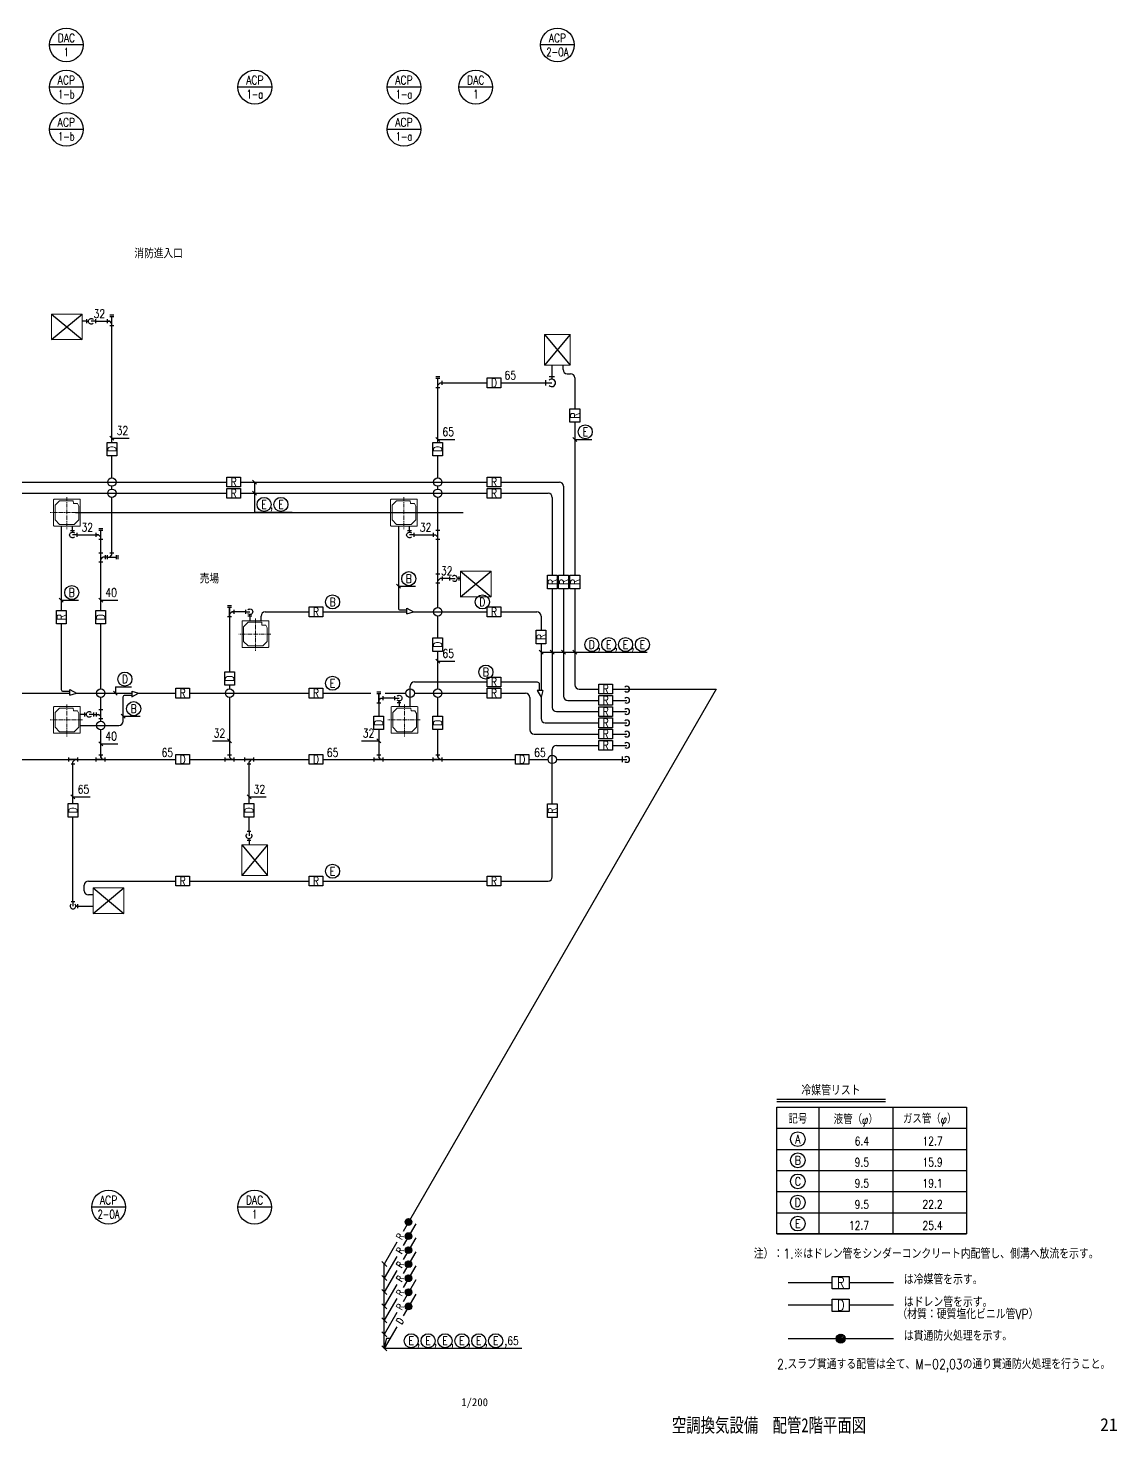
# Model space of a CAD drawing. Header units: millimetres. Extents: x -150 to 175142, y -150 to 51725.
# Drawn here: x 136440 to 175142, y 1745 to 51725 of the extents above; entities that cross this region are included whole.
import ezdxf
from ezdxf.enums import TextEntityAlignment as Align

# ---------------------------------------------------------------- set-up
doc = ezdxf.new("R2010")
doc.units = ezdxf.units.MM
doc.header["$LTSCALE"] = 0.2
doc.linetypes.add('CENTER2', pattern=[1.125, 0.75, -0.125, 0.125, -0.125])
doc.layers.get('Defpoints').update_dxf_attribs({"color": 5})
for name, color, linetype in [('10機器､器具', 2, 'Continuous'), ('1_機器番号', 3, 'Continuous'), ('35R（冷媒管）', 4, 'Continuous'), ('36D（ドレン管）', 6, 'Continuous'), ('91引出線､表', 7, 'Continuous'), ('92設備記述', 3, 'Continuous'), ('A_室名', 8, 'Continuous'), ('枠内記述', 3, 'Continuous')]:
    doc.layers.add(name, color=color, linetype=linetype)
doc.layers.add('hojo', color=165, linetype='Continuous', plot=False)
doc.styles.add('ROMANS', font='romans.shx', dxfattribs={"bigfont": 'bigfont.shx'})
doc.styles.get("Standard").update_dxf_attribs({"font": 'simplex.shx', "width": 0.8, "bigfont": 'extfont2.shx'})
doc.styles.add('ゴシック', font='MS Gothic.ttf', dxfattribs={"height": 4})

# ---------------------------------------------------------------- blocks, each defined once
blk = doc.blocks.new('天カセ全周_2.8-9.0kW')
at = {"linetype": 'Continuous', "lineweight": 20}
for p, q in [((0, 20), (0, 930)), ((930, 950), (20, 950)), ((55, 736), (214, 895)), ((55, 214), (55, 736)), ((698, 895), (214, 895)), ((708, 797), (698, 895)), ((845, 797), (708, 797)), ((895, 703), (845, 797)), ((895, 214), (895, 703)), ((950, 20), (950, 930)), ((930, 0), (20, 0)), ((75, 475), (35, 475)), ((55, 495), (55, 455)), ((214, 55), (55, 214)), ((736, 55), (214, 55)), ((895, 214), (736, 55))]:
    blk.add_line(p, q, dxfattribs=at)
for centre, start, end in [((20, 930), 90, 180), ((930, 930), 0, 90), ((20, 20), 180, 270), ((930, 20), 270, 0)]:
    blk.add_arc(centre, 20, start, end, dxfattribs=at)
at = {"layer": 'Defpoints', "linetype": 'CENTER2', "lineweight": 9, "ltscale": 1000}
for p, q in [((475, 1027.682024), (475, -117.634942)), ((1027.682024, 475), (-117.634942, 475))]:
    blk.add_line(p, q, dxfattribs=at)
blk = doc.blocks.new('空調機（ACP）')
at = {"color": 0, "lineweight": 20}
blk.add_lwpolyline([(-455, 455), (455, 455), (455, -455), (-455, -455)], close=True, dxfattribs=at)
blk = doc.blocks.new('P3')
at = {"color": 0, "linetype": 'ByBlock', "lineweight": -2}
blk.add_line((108, 0), (0, 0), dxfattribs=at)
at = {"color": 2, "linetype": 'ByBlock', "lineweight": 30}
blk.add_line((108, 47), (108, -47), dxfattribs=at)
blk.add_arc((0, 0), 67.3, 44.999, 315.001, dxfattribs=at)
blk = doc.blocks.new('P3-1')
at = {"color": 2, "linetype": 'ByBlock', "lineweight": 30}
blk.add_line((0, -47), (0, 47), dxfattribs=at)
at = {"color": 0, "linetype": 'ByBlock', "lineweight": -2}
blk.add_line((0, 0), (40, 0), dxfattribs=at)
blk = doc.blocks.new('P1')
at = {"color": 2, "linetype": 'ByBlock', "lineweight": 30}
for p, q in [((-148, 47), (-148, -47)), ((-108, 47), (-108, -47)), ((108, 47), (108, -47)), ((47, -108), (-47, -108))]:
    blk.add_line(p, q, dxfattribs=at)
at = {"color": 0, "linetype": 'ByBlock', "lineweight": -2}
for p, q in [((108, 0), (-108, 0)), ((54, 0), (0, -54)), ((0, -54), (0, -108))]:
    blk.add_line(p, q, dxfattribs=at)
blk = doc.blocks.new('P2')
at = {"color": 2, "linetype": 'ByBlock', "lineweight": 30}
for p, q in [((-108, 47), (-108, -47)), ((108, 47), (108, -47)), ((-47, -108), (47, -108))]:
    blk.add_line(p, q, dxfattribs=at)
at = {"color": 0, "linetype": 'ByBlock', "lineweight": -2}
for p, q in [((108, 0), (-108, 0)), ((54, 0), (0, -54)), ((0, -108), (0, -54))]:
    blk.add_line(p, q, dxfattribs=at)
blk = doc.blocks.new('R分岐')
at = {"color": 0, "linetype": 'ByBlock', "lineweight": -2}
for p, q in [((-360, 0), (-158, 0)), ((-315, 45), (-158, 45)), ((-158, -45), (-158, 90)), ((-158, 90), (0, 0)), ((-158, -45), (0, 0))]:
    blk.add_line(p, q, dxfattribs=at)
blk.add_arc((-315, 90), 45, 180, 270, dxfattribs=at)
blk = doc.blocks.new('R')
at = {"layer": 'hojo'}
blk.add_lwpolyline([(-200, 145), (200, 145), (200, -145), (-200, -145)], close=True, dxfattribs=at)
at = {"layer": '35R（冷媒管）', "color": 3, "width": 0.8}
blk.add_text('R', height=250, dxfattribs=at).set_placement((0, -126), align=Align.CENTER)
blk = doc.blocks.new('D')
at = {"layer": 'hojo'}
blk.add_lwpolyline([(-200, 145), (200, 145), (200, -145), (-200, -145)], close=True, dxfattribs=at)
at = {"layer": '36D（ドレン管）', "color": 3, "width": 0.8}
blk.add_text('D', height=250, dxfattribs=at).set_placement((0, -123), align=Align.CENTER)
blk = doc.blocks.new('火災感知用ヘッド')
at = {"layer": '10機器､器具'}
for p, q in [((-79.0528, -12.2071), (12.207, 79.0527)), ((-78.1739, 16.9922), (-16.9922, 78.1738)), ((-72.461, -33.8868), (33.8867, 72.4609)), ((-61.4746, -51.1719), (51.1718, 61.4746)), ((-46.8506, -64.8438), (64.8437, 46.8506)), ((-28.4912, -74.7559), (74.7558, 28.4912)), ((-5.2735, -79.834), (79.834, 5.2734)), ((27.832, -75), (75, -27.8321))]:
    blk.add_line(p, q, dxfattribs=at)
blk.add_circle((0, 0), 80, dxfattribs=at)

msp = doc.modelspace()

# ---------------------------------------------------------------- linework, layer by layer
at = {"layer": '10機器､器具'}
for p, q in [((137274, 40649), (138366, 41559)), ((137274, 41559), (138366, 40649)), ((154800, 40829), (155710, 39737)), ((155710, 40829), (154800, 39737)), ((151806, 31509), (152898, 32419)), ((151806, 32419), (152898, 31509)), ((144034, 22687), (144944, 21595)), ((144944, 22687), (144034, 21595)), ((138753, 20250), (139845, 21160)), ((138753, 21160), (139845, 20250))]:
    msp.add_line(p, q, dxfattribs=at)
at = {"layer": '1_機器番号'}
for p, q in [((138400, 51125), (137200, 51125)), ((155855, 51125), (154655, 51125)), ((138400, 49625), (137200, 49625)), ((145100, 49625), (143900, 49625)), ((150400, 49625), (149200, 49625)), ((152952, 49625), (151752, 49625)), ((138400, 48125), (137200, 48125)), ((150400, 48125), (149200, 48125)), ((139900, 9806), (138700, 9806)), ((145089, 9806), (143889, 9806))]:
    msp.add_line(p, q, dxfattribs=at)
for centre in [(137800, 51125), (155255, 51125), (137800, 49625), (144500, 49625), (149800, 49625), (152352, 49625), (137800, 48125), (149800, 48125), (139300, 9806), (144489, 9806)]:
    msp.add_circle(centre, 600, dxfattribs=at)
at = {"layer": '35R（冷媒管）'}
for p, q in [((155455, 39587), (155455, 39737)), ((155605, 39437), (155723, 39437)), ((155873, 39287), (155873, 38192)), ((155873, 37712), (155873, 32270)), ((133704, 35587), (143506, 35587)), ((143986, 35587), (152761, 35587)), ((153241, 35587), (155323, 35587)), ((133704, 35187), (143506, 35187)), ((143986, 35187), (152761, 35187)), ((153241, 35187), (154923, 35187)), ((155073, 35037), (155073, 32270)), ((155473, 35437), (155473, 32270)), ((137620, 34023), (137620, 31021)), ((149600, 34023), (149600, 31108)), ((155073, 31790), (155073, 27575)), ((155473, 31790), (155473, 27975)), ((155873, 31790), (155873, 28375)), ((137620, 30541), (137620, 28216)), ((144720, 30655), (144720, 30823)), ((144870, 30973), (146434, 30973)), ((146914, 30973), (149904, 30973)), ((150140, 30973), (152761, 30973)), ((153241, 30973), (154523, 30973)), ((154673, 30823), (154673, 30318)), ((154673, 29838), (154673, 28178)), ((134912, 28081), (137924, 28081)), ((138160, 28081), (140124, 28081)), ((140360, 28081), (141693, 28081)), ((142173, 28081), (146434, 28081)), ((146914, 28081), (148623, 28081)), ((149130, 28081), (149870, 28081)), ((150020, 27605), (150020, 28331)), ((150170, 28481), (152761, 28481)), ((150170, 28081), (152761, 28081)), ((153241, 28481), (154538, 28481)), ((153241, 28081), (154123, 28081)), ((156023, 28225), (156731, 28225)), ((157211, 28225), (157298, 28225)), ((157298, 28225), (157720, 28225)), ((139820, 27080), (139820, 27946)), ((154273, 27931), (154273, 26775)), ((154673, 27941), (154673, 27175)), ((155623, 27825), (156731, 27825)), ((157211, 27825), (157298, 27825)), ((157298, 27825), (157720, 27825)), ((154823, 27025), (156731, 27025)), ((155223, 27425), (156731, 27425)), ((157211, 27425), (157298, 27425)), ((157211, 27025), (157298, 27025)), ((157298, 27425), (157720, 27425)), ((157298, 27025), (157720, 27025)), ((138295, 26930), (139670, 26930)), ((154423, 26625), (156731, 26625)), ((157211, 26625), (157298, 26625)), ((157298, 26625), (157720, 26625)), ((155073, 24144), (155073, 26075)), ((155223, 26225), (156731, 26225)), ((157211, 26225), (157298, 26225)), ((157298, 26225), (157720, 26225)), ((155073, 21549), (155073, 23664)), ((138435, 21055), (138435, 21249)), ((138585, 21399), (141693, 21399)), ((142173, 21399), (146434, 21399)), ((146914, 21399), (152761, 21399)), ((153241, 21399), (154923, 21399)), ((138753, 20905), (138585, 20905)), ((150217, 9718), (149771, 8946)), ((150217, 9218), (149771, 8446)), ((149546, 8556), (149100, 7784)), ((150217, 8718), (149771, 7946)), ((149546, 8056), (149100, 7284)), ((150217, 8218), (149771, 7446)), ((149546, 7556), (149100, 6784)), ((150217, 7718), (149771, 6946)), ((149546, 7056), (149100, 6284)), ((150217, 7218), (149771, 6446)), ((163452, 7131), (165027, 7131)), ((165627, 7131), (167197, 7131)), ((149546, 6556), (149100, 5784)), ((149546, 6056), (149100, 5284)), ((163452, 5131), (167197, 5131))]:
    msp.add_line(p, q, dxfattribs=at)
for centre, start, end in [((155605, 39587), 180, 270), ((155723, 39287), 0, 90), ((155323, 35437), 0, 90), ((154923, 35037), 0, 90), ((144870, 30823), 90, 180), ((154523, 30823), 0, 90), ((150170, 28331), 90, 180), ((154123, 27931), 360, 90), ((156023, 28375), 180, 270), ((155223, 27575), 180, 270), ((155623, 27975), 180, 270), ((139670, 27080), 270, 0), ((154823, 27175), 180, 270), ((154423, 26775), 180, 270), ((155223, 26075), 90, 180), ((154923, 21549), 270, 0), ((138585, 21249), 90, 180), ((138585, 21055), 180, 270)]:
    msp.add_arc(centre, 150, start, end, dxfattribs=at)
at = {"layer": '35R（冷媒管）', "color": 2}
for centre in [(157720, 28225), (157720, 27825), (157720, 27425), (157720, 27025), (157720, 26625), (157720, 26225)]:
    msp.add_arc(centre, 100, 225, 135, dxfattribs=at)
at = {"layer": '36D（ドレン管）'}
for p, q in [((138522, 41301), (138366, 41301)), ((138845, 41301), (139339, 41301)), ((139420, 36997), (139420, 41301)), ((155055, 39737), (155055, 39328)), ((151000, 36997), (151000, 39274)), ((151162, 39112), (152761, 39112)), ((153241, 39112), (154840, 39112)), ((139420, 35737), (139420, 36517)), ((151000, 35737), (151000, 36517)), ((139420, 35337), (139420, 35437)), ((139420, 32992), (139420, 35037)), ((151000, 35337), (151000, 35437)), ((151000, 31123), (151000, 35037)), ((138016, 33920), (138016, 34023)), ((149996, 33920), (149996, 34023)), ((138016, 33840), (138016, 33920)), ((138178, 33705), (138939, 33705)), ((139020, 31021), (139020, 33867)), ((149996, 33840), (149996, 33920)), ((150158, 33705), (150919, 33705)), ((139258, 32912), (139139, 32912)), ((151437, 32160), (151081, 32160)), ((151459, 32160), (151616, 32160)), ((151807, 32160), (151699, 32160)), ((143602, 31135), (143602, 28841)), ((139020, 28231), (139020, 30541)), ((144162, 30973), (143683, 30973)), ((144324, 30839), (144324, 30758)), ((144324, 30758), (144324, 30655)), ((151000, 30043), (151000, 30823)), ((151000, 28231), (151000, 29563)), ((143602, 28361), (143602, 28231)), ((148902, 28065), (148902, 27265)), ((139020, 27080), (139020, 27931)), ((143602, 27931), (143602, 25806)), ((149462, 27903), (149063, 27903)), ((149624, 27769), (149624, 27688)), ((149624, 27688), (149624, 27605)), ((151000, 27265), (151000, 27931)), ((138398, 27326), (138295, 27326)), ((138478, 27326), (138398, 27326)), ((138774, 27326), (138939, 27326)), ((139020, 25806), (139020, 26780)), ((148902, 26785), (148902, 25806)), ((151000, 25806), (151000, 26785)), ((134912, 25725), (141693, 25725)), ((138035, 24156), (138035, 25644)), ((142173, 25725), (146434, 25725)), ((144292, 24156), (144292, 25644)), ((146914, 25725), (153762, 25725)), ((154242, 25725), (154921, 25725)), ((155221, 25725), (157298, 25725)), ((157298, 25725), (157720, 25725)), ((138035, 20671), (138035, 23676)), ((144292, 23166), (144292, 23676)), ((144292, 22843), (144292, 22687)), ((138170, 20509), (138250, 20509)), ((138250, 20509), (138753, 20509)), ((150217, 6718), (149771, 5946)), ((163452, 6331), (165027, 6331)), ((165627, 6331), (167197, 6331)), ((149546, 5556), (149100, 4784))]:
    msp.add_line(p, q, dxfattribs=at)
at = {"layer": '36D（ドレン管）', "color": 2}
msp.add_line((157553, 25825), (157553, 25625), dxfattribs=at)
msp.add_lwpolyline([(149100, 4784), (149196, 5144), (149307, 5144)], dxfattribs=at)
msp.add_arc((157720, 25725), 100, 225, 135, dxfattribs=at)
at = {"layer": '91引出線､表'}
for p, q in [((139349, 37217), (139491, 37076)), ((139420, 37146), (140028, 37146)), ((150929, 37170), (151071, 37029)), ((151000, 37099), (151608, 37099)), ((155802, 37170), (155944, 37029)), ((155873, 37099), (156481, 37099)), ((144415, 35658), (144556, 35516)), ((144486, 35587), (144486, 34517)), ((144415, 35258), (144556, 35116)), ((144486, 34517), (145826, 34517)), ((149529, 31950), (149671, 31809)), ((149600, 31879), (150208, 31879)), ((137549, 31457), (137691, 31315)), ((137620, 31386), (138228, 31386)), ((138949, 31457), (139091, 31315)), ((139020, 31386), (139628, 31386)), ((154602, 29606), (154744, 29465)), ((154673, 29536), (158446, 29536)), ((155002, 29606), (155144, 29465)), ((155402, 29606), (155544, 29465)), ((155802, 29606), (155944, 29465)), ((150929, 29290), (151071, 29149)), ((151000, 29220), (151608, 29220)), ((139469, 28148), (139611, 28006)), ((139540, 28308), (140117, 28308)), ((139540, 28308), (139540, 28077)), ((160901, 28225), (150217, 9718)), ((157720, 28225), (160901, 28225)), ((139749, 27328), (139891, 27187)), ((139820, 27258), (140428, 27258)), ((138949, 26351), (139091, 26209)), ((139020, 26280), (139628, 26280)), ((142994, 26387), (143602, 26387)), ((143531, 26458), (143673, 26317)), ((148294, 26387), (148902, 26387)), ((148831, 26458), (148973, 26317)), ((137964, 24462), (138106, 24320)), ((138035, 24391), (138643, 24391)), ((144222, 24462), (144363, 24320)), ((144292, 24391), (144900, 24391)), ((166914, 13631), (163050, 13631)), ((166914, 13556), (163050, 13556)), ((163050, 13360), (169800, 13360)), ((164550, 13360), (164550, 8860)), ((167175, 13360), (167175, 8860)), ((163050, 12610), (169800, 12610)), ((163050, 11860), (169800, 11860)), ((163050, 11110), (169800, 11110)), ((163050, 10360), (169800, 10360)), ((163050, 9610), (169800, 9610)), ((163050, 8860), (169800, 8860)), ((149011, 7873), (149188, 7696)), ((149100, 4784), (149100, 7784)), ((149011, 7373), (149188, 7196)), ((149011, 6873), (149188, 6696)), ((149011, 6373), (149188, 6196)), ((149011, 5873), (149188, 5696)), ((149011, 5873), (149188, 5696)), ((149011, 5373), (149188, 5196)), ((149011, 4873), (149188, 4696)), ((153990, 4784), (149100, 4784))]:
    msp.add_line(p, q, dxfattribs=at)
msp.add_lwpolyline([(163050, 8860), (163050, 13360), (169800, 13360), (169800, 8860)], close=True, dxfattribs=at)
for centre, radius in [((156245, 37371), 250), ((144827, 34789), 250), ((145427, 34789), 250), ((149972, 32151), 250), ((137992, 31658), 250), ((147262, 31323), 250), ((152586, 31323), 250), ((156478, 29807), 250), ((157078, 29807), 250), ((157678, 29807), 250), ((158278, 29807), 250), ((152711, 28831), 250), ((139881, 28580), 250), ((147262, 28431), 250), ((140192, 27529), 250), ((147262, 21749), 250), ((163802, 12222), 262), ((163802, 11472), 262), ((163802, 10722), 262), ((163802, 9972), 262), ((163802, 9222), 262), ((150059, 5056), 250), ((150659, 5056), 250), ((151259, 5056), 250), ((151859, 5056), 250), ((152459, 5056), 250), ((153059, 5056), 250)]:
    msp.add_circle(centre, radius, dxfattribs=at)
at = {"layer": 'hojo'}
msp.add_line((138128, 34498), (151905, 34498), dxfattribs=at)
for centre in [(139420, 35587), (151000, 35587), (139420, 35187), (151000, 35187), (151000, 30973), (139020, 28081), (143602, 28081), (150020, 28081), (151000, 28081), (139020, 26930), (155071, 25725)]:
    msp.add_circle(centre, 150, dxfattribs=at)

# ---------------------------------------------------------------- block references
at = {"layer": '10機器､器具', "yscale": 1.2, "rotation": 90}
for p in [(137820, 41104), (152352, 31964), (139299, 20705)]:
    msp.add_blockref('空調機（ACP）', p, dxfattribs=at)
at = {"layer": '10機器､器具', "yscale": 1.2}
for p in [(155255, 40283), (144489, 22141)]:
    msp.add_blockref('空調機（ACP）', p, dxfattribs=at)
at = {"layer": '10機器､器具'}
for p in [(137345, 34023), (149325, 34023), (144045, 29705), (137345, 26655), (149345, 26655)]:
    msp.add_blockref('天カセ全周_2.8-9.0kW', p, dxfattribs=at)
for p, xscale, yscale, zscale in [((149963, 9279), 1.5, 1.5, 1.5), ((149963, 8779), 1.5, 1.5, 1.5), ((149963, 8279), 1.5, 1.5, 1.5), ((149963, 7779), 1.5, 1.5, 1.5), ((149963, 7279), 1.5, 1.5, 1.5), ((149963, 6779), 1.5, 1.5, 1.5), ((149963, 6279), 1.5, 1.5, 1.5), ((165327, 5131), 2, 2, 2)]:
    msp.add_blockref('火災感知用ヘッド', p, dxfattribs=dict(at, xscale=xscale, yscale=yscale, zscale=zscale))
at = {"layer": '35R（冷媒管）'}
for name, p, xscale, yscale, zscale, rotation in [('R', (155873, 37952), 1.2, 1.2, 1.2, 90), ('R', (155073, 32030), 1.2, 1.2, 1.2, 90), ('R', (155473, 32030), 1.2, 1.2, 1.2, 90), ('R', (155873, 32030), 1.2, 1.2, 1.2, 90), ('R', (137620, 30781), 1.2, 1.2, 1.2, 90), ('R', (154673, 30078), 1.2, 1.2, 1.2, 90), ('R分岐', (140360, 28081), -1.499999999999999, 1.499999999999999, 1.499999999999999, 180), ('R分岐', (154673, 27941), -1.499999999999999, 1.499999999999999, 1.499999999999999, 90), ('R', (155073, 23904), 1.2, 1.2, 1.2, 90)]:
    msp.add_blockref(name, p, dxfattribs=dict(at, xscale=xscale, yscale=yscale, zscale=zscale, rotation=rotation))
for name, p, xscale, yscale, zscale in [('R', (143746, 35587), 1.2, 1.2, 1.2), ('R', (153001, 35587), 1.2, 1.2, 1.2), ('R', (143746, 35187), 1.2, 1.2, 1.2), ('R', (153001, 35187), 1.2, 1.2, 1.2), ('R', (146674, 30973), 1.2, 1.2, 1.2), ('R分岐', (150140, 30973), 1.499999999999999, 1.499999999999999, 1.499999999999999), ('R', (153001, 30973), 1.2, 1.2, 1.2), ('R', (153001, 28481), 1.2, 1.2, 1.2), ('R分岐', (138160, 28081), 1.499999999999999, 1.499999999999999, 1.499999999999999), ('R', (141933, 28081), 1.2, 1.2, 1.2), ('R', (146674, 28081), 1.2, 1.2, 1.2), ('R', (153001, 28081), 1.2, 1.2, 1.2), ('R', (156971, 28225), 1.2, 1.2, 1.2), ('R', (156971, 27825), 1.2, 1.2, 1.2), ('R', (156971, 27425), 1.2, 1.2, 1.2), ('R', (156971, 27025), 1.2, 1.2, 1.2), ('R', (156971, 26625), 1.2, 1.2, 1.2), ('R', (156971, 26225), 1.2, 1.2, 1.2), ('R', (141933, 21399), 1.2, 1.2, 1.2), ('R', (146674, 21399), 1.2, 1.2, 1.2), ('R', (153001, 21399), 1.2, 1.2, 1.2), ('R', (165327, 7119), 1.5, 1.5, 1.5)]:
    msp.add_blockref(name, p, dxfattribs=dict(at, xscale=xscale, yscale=yscale, zscale=zscale))
at = {"layer": '36D（ドレン管）', "ltscale": 0.2, "yscale": 1.499999999999999, "zscale": 1.499999999999999}
for name, p, xscale, rotation in [('P1', (139420, 41301), 1.499999999999999, 270), ('P1', (151000, 39112), -1.499999999999999, 90), ('P1', (139020, 33705), 1.499999999999999, 270), ('P2', (151000, 33705), 1.499999999999999, 270), ('P2', (139020, 32912), -1.499999999999999, 90), ('P1', (139420, 32912), 1.499999999999999, 180), ('P2', (151000, 32160), -1.499999999999999, 90), ('P1', (143602, 30973), -1.499999999999999, 90), ('P1', (148902, 27903), -1.499999999999999, 90), ('P2', (139020, 27326), 1.499999999999999, 270), ('P2', (139020, 25725), -1.499999999999999, 180), ('P2', (143602, 25725), -1.499999999999999, 180), ('P2', (148902, 25725), -1.499999999999999, 180), ('P2', (151000, 25725), -1.499999999999999, 180)]:
    msp.add_blockref(name, p, dxfattribs=dict(at, xscale=xscale, rotation=rotation))
at = {"layer": '36D（ドレン管）'}
for name, p, xscale, yscale, zscale, rotation in [('P3-1', (138522, 41301), 1.499624999999999, 1.499624999999999, 1.499624999999999, 359.9999999999322), ('P3', (138684, 41301), -1.5, 1.5, 1.5, 179.9999999999322), ('P3', (155055, 39112), 1.999499999999999, 1.999499999999999, 1.999499999999999, 180), ('P3-1', (155055, 39328), -1.999499999999999, 1.999499999999999, 1.999499999999999, 90), ('D', (139420, 36757), 1.2, 1.2, 1.2, 90), ('D', (151000, 36757), 1.2, 1.2, 1.2, 90), ('P3', (138016, 33705), -1.499624999999999, 1.499624999999999, 1.499624999999999, 179.9999999999322), ('P3-1', (138016, 33867), 1.499624999999999, 1.499624999999999, 1.499624999999999, 269.9999999999322), ('P3', (149996, 33705), -1.499624999999999, 1.499624999999999, 1.499624999999999, 179.9999999999322), ('P3-1', (149996, 33867), 1.499624999999999, 1.499624999999999, 1.499624999999999, 269.9999999999322), ('P3', (151598, 32160), 1.5, 1.5, 1.5, 180.0000000000678), ('P3-1', (151760, 32160), -1.499624999999999, 1.499624999999999, 1.499624999999999, 6.786571304928657e-11), ('D', (139020, 30781), 1.2, 1.2, 1.2, 90), ('P3', (144324, 30973), -1.499624999999999, 1.499624999999999, 1.499624999999999, 359.9999999999322), ('P3-1', (144324, 30812), 1.499624999999999, 1.499624999999999, 1.499624999999999, 89.99999999993216), ('D', (151000, 29803), 1.2, 1.2, 1.2, 90), ('D', (143602, 28601), 1.2, 1.2, 1.2, 90), ('P3', (149624, 27903), -1.499624999999999, 1.499624999999999, 1.499624999999999, 359.9999999999322), ('P3-1', (149624, 27742), 1.499624999999999, 1.499624999999999, 1.499624999999999, 89.99999999993216), ('P3-1', (138451, 27326), 1.499624999999999, 1.499624999999999, 1.499624999999999, 359.9999999999322), ('P3', (138613, 27326), -1.5, 1.5, 1.5, 179.9999999999322), ('D', (148902, 27025), 1.2, 1.2, 1.2, 90), ('D', (151000, 27025), 1.2, 1.2, 1.2, 90), ('D', (138035, 23916), 1.2, 1.2, 1.2, 90), ('D', (144292, 23916), 1.2, 1.2, 1.2, 90), ('P3', (144292, 23005), -1.5, 1.5, 1.5, 269.9999999999322), ('P3-1', (144292, 22843), 1.499624999999999, 1.499624999999999, 1.499624999999999, 89.99999999993216), ('P3', (138035, 20509), 1.5, 1.5, 1.5, 89.99999999993501), ('P3-1', (138197, 20509), 1.499624999999999, 1.499624999999999, 1.499624999999999, 179.9999999999322)]:
    msp.add_blockref(name, p, dxfattribs=dict(at, xscale=xscale, yscale=yscale, zscale=zscale, rotation=rotation))
for p, xscale, yscale, zscale in [((153001, 39112), 1.2, 1.2, 1.2), ((141933, 25725), 1.2, 1.2, 1.2), ((146674, 25725), 1.2, 1.2, 1.2), ((154002, 25725), 1.2, 1.2, 1.2), ((165327, 6319), 1.5, 1.5, 1.5)]:
    msp.add_blockref('D', p, dxfattribs=dict(at, xscale=xscale, yscale=yscale, zscale=zscale))
at = {"layer": '36D（ドレン管）', "ltscale": 0.2, "xscale": 1.499999999999999, "yscale": 1.499999999999999, "zscale": 1.499999999999999}
for p in [(138035, 25725), (144292, 25725)]:
    msp.add_blockref('P2', p, dxfattribs=at)

# ---------------------------------------------------------------- texts
at = {"layer": '1_機器番号'}
for s, width, p in [('DAC', 0.8, (137800, 51375)), ('ACP', 0.8, (155255, 51375)), ('1', 0.7, (137800, 50875)), ('2-OA', 0.7, (155255, 50875)), ('ACP', 0.8, (137800, 49875)), ('ACP', 0.8, (144500, 49875)), ('ACP', 0.8, (149800, 49875)), ('DAC', 0.8, (152352, 49875)), ('1-b', 0.7, (137800, 49375)), ('1-a', 0.7, (144500, 49375)), ('1-a', 0.7, (149800, 49375)), ('1', 0.7, (152352, 49375)), ('ACP', 0.8, (137800, 48375)), ('ACP', 0.8, (149800, 48375)), ('1-b', 0.7, (137800, 47875)), ('1-a', 0.7, (149800, 47875)), ('ACP', 0.8, (139300, 10056)), ('DAC', 0.8, (144489, 10056)), ('2-OA', 0.7, (139300, 9556)), ('1', 0.7, (144489, 9556))]:
    msp.add_text(s, height=300, dxfattribs=dict(at, width=width)).set_placement(p, align=Align.MIDDLE_CENTER)
at = {"layer": '35R（冷媒管）', "color": 3, "width": 0.8}
for p in [(149766, 8699), (149766, 8199), (149766, 7699), (149766, 7199), (149766, 6699), (149766, 6199)]:
    msp.add_text('R', height=250, rotation=60, dxfattribs=at).set_placement(p, align=Align.CENTER)
at = {"layer": '36D（ドレン管）', "color": 3, "width": 0.8}
msp.add_text('D', height=250, rotation=60, dxfattribs=at).set_placement((149766, 5699), align=Align.CENTER)
at = {"layer": '92設備記述', "width": 0.8}
for s, p in [('32', (138972, 41572)), ('65', (153580, 39384)), ('32', (139792, 37418)), ('65', (151372, 37371)), ('E', (156245, 37371)), ('E', (144827, 34789)), ('E', (145427, 34789)), ('32', (138544, 33977)), ('32', (150568, 33977)), ('32', (151319, 32431)), ('B', (149972, 32151)), ('B', (137992, 31658)), ('40', (139392, 31658)), ('B', (147262, 31323)), ('D', (152586, 31323)), ('65', (151372, 29491)), ('D', (156478, 29807)), ('E', (157078, 29807)), ('E', (157678, 29807)), ('E', (158278, 29807)), ('D', (139881, 28580)), ('E', (147262, 28431)), ('B', (152711, 28831)), ('B', (140192, 27529)), ('40', (139392, 26552)), ('32', (143240, 26659)), ('32', (148540, 26659)), ('65', (141389, 25970)), ('65', (147262, 25970)), ('65', (154634, 25970)), ('65', (138407, 24663)), ('32', (144664, 24663)), ('E', (147262, 21749)), ('A', (163802, 12222)), ('B', (163802, 11472)), ('C', (163802, 10722)), ('D', (163802, 9972)), ('E', (163802, 9222)), ('E', (150059, 5056)), ('E', (150659, 5056)), ('E', (151259, 5056)), ('E', (151859, 5056)), ('E', (152459, 5056)), ('E', (153059, 5056))]:
    msp.add_text(s, height=300, dxfattribs=at).set_placement(p, align=Align.MIDDLE)
for s, p in [(',', (145140, 34789)), (',', (156791, 29807)), (',', (157391, 29807)), (',', (157991, 29807)), (',65', (153882, 5056)), (',', (150372, 5056)), (',', (150972, 5056)), (',', (151572, 5056)), (',', (152172, 5056)), (',', (152772, 5056))]:
    msp.add_text(s, height=300, dxfattribs=at).set_placement(p, align=Align.MIDDLE_RIGHT)
for s, height, p in [('冷媒管リスト', 337.5, (164979, 13788)), ('記号', 300, (163801, 12784)), ('液管（φ）', 300, (165862, 12766)), ('ガス管（φ）', 300, (168487, 12785))]:
    msp.add_text(s, height=height, dxfattribs=at).set_placement(p, align=Align.CENTER)
for s, p in [('6.4', (166335, 12004)), ('12.7', (168949, 12004)), ('9.5', (166335, 11254)), ('15.9', (168949, 11254)), ('9.5', (166335, 10504)), ('19.1', (168949, 10504)), ('9.5', (166335, 9754)), ('22.2', (168949, 9754)), ('12.7', (166335, 9004)), ('25.4', (168949, 9004))]:
    msp.add_text(s, height=300, dxfattribs=at).set_placement(p, align=Align.RIGHT)
for s, p in [('注）：1.※はドレン管をシンダーコンクリート内配管し、側溝へ放流を示す。', (162234, 7872)), ('は冷媒管を示す。', (167569, 6954)), ('はドレン管を示す。', (167569, 6154)), ('（材質：硬質塩化ビニル管VP）', (167338, 5724)), ('は貫通防火処理を示す。', (167569, 4954)), ('    2.スラブ貫通する配管は全て、M-02,03の通り貫通防火処理を行うこと。', (162234, 3946))]:
    msp.add_text(s, height=350, dxfattribs=at).set_placement(p, align=Align.BOTTOM_LEFT)
at = {"layer": 'A_室名', "style": 'ROMANS'}
msp.add_text('消防進入口', height=300, dxfattribs=at).set_placement((140216, 43548))
at = {"layer": 'A_室名'}
msp.add_text('売場', height=300, dxfattribs=at).set_placement((142538, 32284), align=Align.TOP_LEFT)
at = {"layer": '枠内記述', "linetype": 'ByBlock', "lineweight": -2, "style": 'ゴシック'}
msp.add_text('1/200', height=280, dxfattribs=at).set_placement((151836, 2733))
at = {"layer": '枠内記述', "linetype": 'ByBlock', "lineweight": -2, "style": 'ゴシック', "width": 0.75}
msp.add_text('空調換気設備\u3000配管2階平面図', height=500, dxfattribs=at).set_placement((162776, 2055), align=Align.MIDDLE_CENTER)
at = {"layer": '枠内記述', "style": 'ゴシック'}
msp.add_text('21', height=460, dxfattribs=at).set_placement((174546, 1844))

doc.saveas('drawing.dxf')
